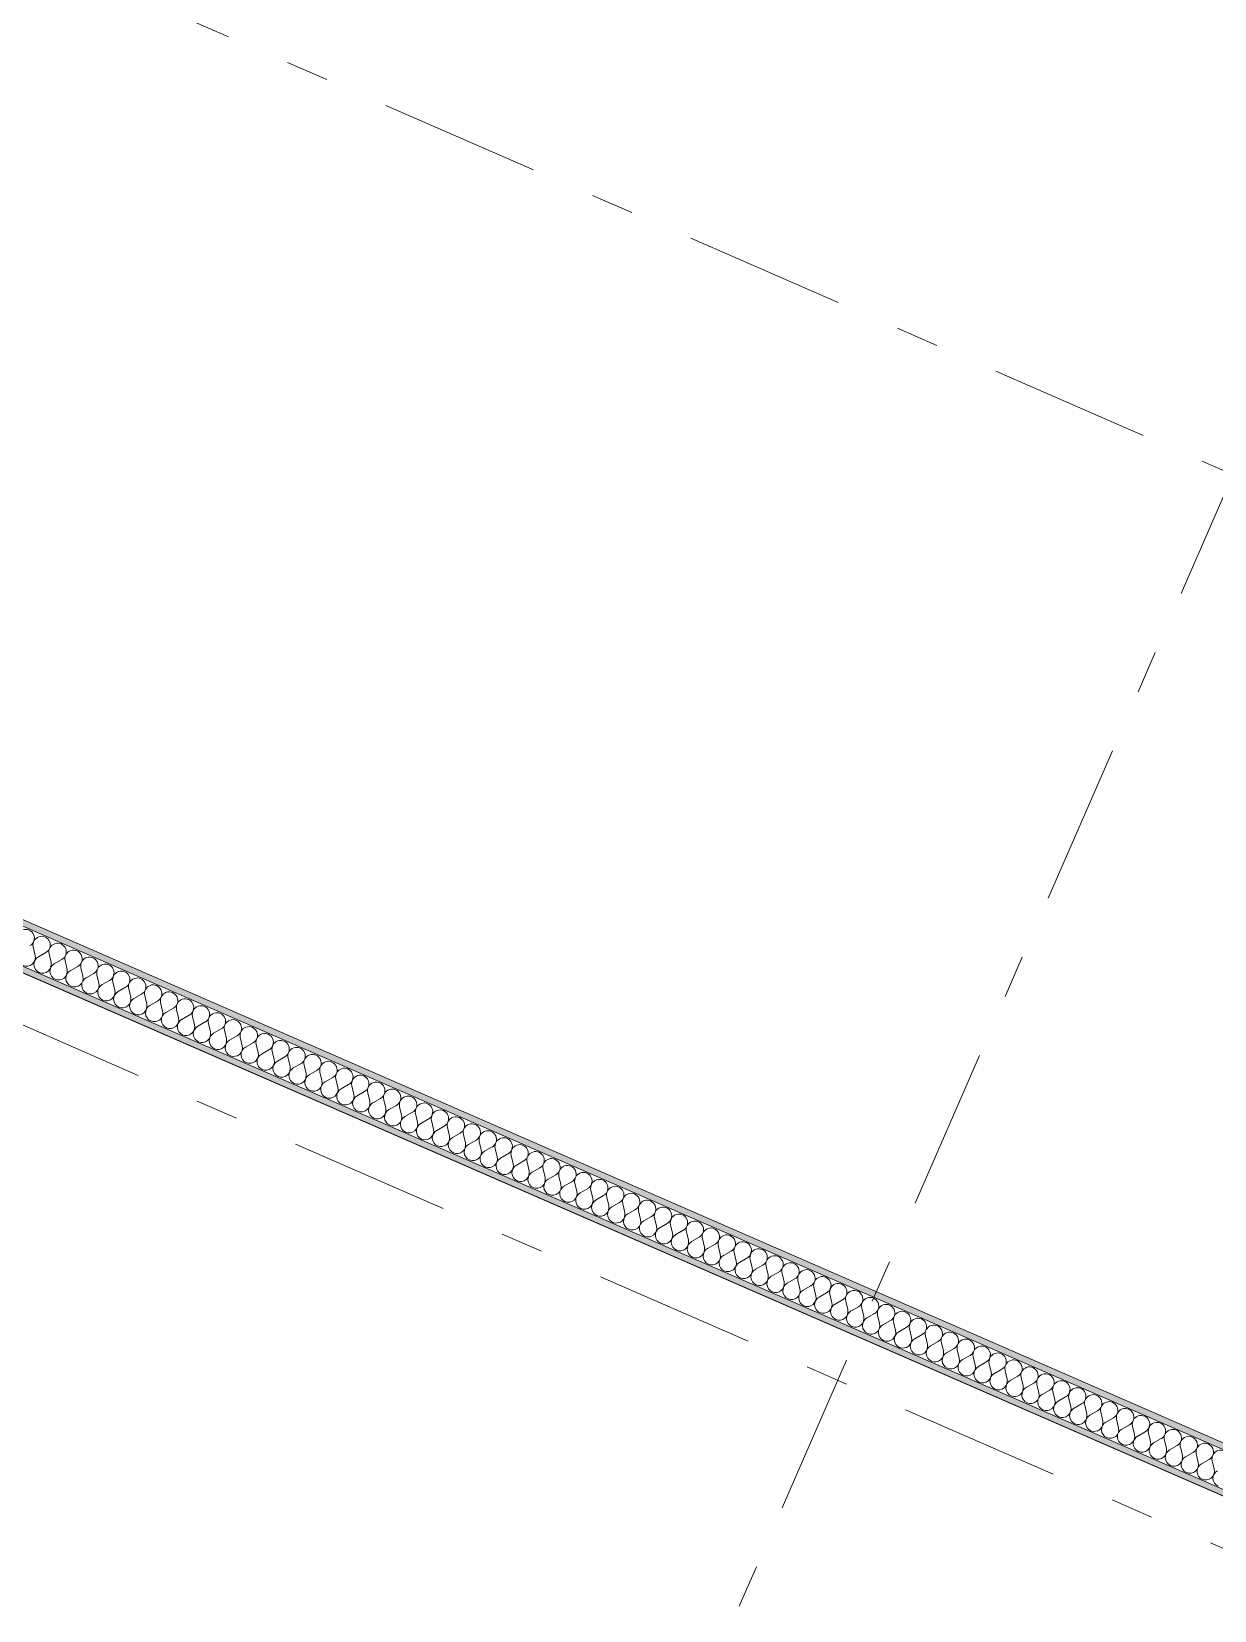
# Model space of a CAD drawing. Header units: millimetres. Extents: x -50172 to 90294, y -72116 to 25069.
# Drawn here: x 16379 to 20268, y 781 to 5974 of the extents above; entities that cross this region are included whole.
import ezdxf
from ezdxf.enums import TextEntityAlignment as Align

# ---------------------------------------------------------------- set-up
doc = ezdxf.new("R2010")
doc.units = ezdxf.units.MM
doc.header["$MEASUREMENT"] = 0
doc.linetypes.add('Double Dashed', pattern=[1093.611073, 529.166651, -211.666656, 141.111112, -211.666656])
for name, color, linetype in [('A-15-MG_Structural_Grid', 7, 'Continuous'), ('A-20-M_Roof', 7, 'Continuous'), ('A-25-M_Wall_Ext', 7, 'Continuous'), ('A-35-M_FFE-Zone', 7, 'Continuous')]:
    doc.layers.add(name, color=color, linetype=linetype)
for name, color, linetype, lineweight, true_color in [('A-15-MG_Structural_Grid_Pen_No__163', 7, 'Continuous', 0, 0x750077), ('A-25-M_Wall_Ext_Pen_No__107', 7, 'Continuous', 15, 0xa6a6a6), ('A-35-M_FFE-Zone_Pen_No__74', 7, 'Continuous', 20, 0x606060)]:
    doc.layers.add(name, color=color, linetype=linetype, lineweight=lineweight, true_color=true_color)
for name, color, linetype, lineweight in [('A-20-M_Roof_Pen_No__89', 8, 'Continuous', 20), ('A-25-M_Wall_Ext_Pen_No__1', 7, 'Continuous', 13), ('ArchiCAD Zone Stamps_Pen_No__9', 7, 'Continuous', 13)]:
    doc.layers.add(name, color=color, linetype=linetype, lineweight=lineweight)
doc.styles.add('GENERATED_STYLE_1', font='')
doc.styles.add('GENERATED_STYLE_3', font='')
doc.styles.add('GENERATED_STYLE_4', font='')
doc.styles.get('GENERATED_STYLE_1').set_extended_font_data('Arial', bold=True)
doc.styles.get('GENERATED_STYLE_3').set_extended_font_data('Arial')
doc.styles.get('GENERATED_STYLE_4').set_extended_font_data('Swis721 BT')

# ---------------------------------------------------------------- blocks, each defined once
blk = doc.blocks.new('Hub Roof Balance_INB 4252_3_2', base_point=(20533.1, -1481.6))
at = {"layer": 'A-35-M_FFE-Zone_Pen_No__74', "linetype": 'Continuous'}
blk.add_line((24510.1, -679.9), (16347, 2879.6), dxfattribs=at)
at = {"layer": 'ArchiCAD Zone Stamps_Pen_No__9'}
for tag, height, style, p in [('ROOM_NAME', 250, 'GENERATED_STYLE_1', (19639.2, 104.7)), ('zoneNameLine2', 250, 'GENERATED_STYLE_1', (19450.7, -327.5)), ('ROOM_NUMBER', 200, 'GENERATED_STYLE_3', (19262.3, -748.2)), ('measuredAreaCode', 200, 'GENERATED_STYLE_3', (19105.3, -1108.3)), ('DUMMY_649', 200, 'GENERATED_STYLE_3', (19412.7, -1242.3)), ('DUMMY_650', 200, 'GENERATED_STYLE_3', (19902, -1455.7)), ('DUMMY_651', 133.3, 'GENERATED_STYLE_3', (20181.3, -1562.3))]:
    blk.add_attdef(tag, text='', height=height, rotation=336.4404, dxfattribs=dict(at, style=style)).set_placement(p, align=Align.TOP_LEFT)
blk = doc.blocks.new('Slab_9_2', base_point=(21041.5, -9035))
at = {"layer": 'A-20-M_Roof_Pen_No__89', "linetype": 'Continuous', "flags": 128}
blk.add_lwpolyline([(21041.5, -9035), (24655.1, -743.1), (13434.4, 4149.7), (9819.1, -4141.5)], close=True, dxfattribs=at)
blk = doc.blocks.new('*X97')
at = {"layer": 'A-25-M_Wall_Ext_Pen_No__107', "linetype": 'Continuous'}
for p, q in [((16384.4, 2963.1), (16391, 2935.3)), ((16426.3, 2944.8), (16401.4, 2930.7)), ((16436.8, 2940.2), (16443.3, 2912.4)), ((16478.7, 2921.9), (16453.8, 2907.8)), ((16489.1, 2917.4), (16495.7, 2889.6)), ((16531, 2899.1), (16506.2, 2885)), ((16541.5, 2894.5), (16548.1, 2866.7)), ((16583.4, 2876.3), (16558.6, 2862.2)), ((16593.9, 2871.7), (16600.5, 2843.9)), ((16635.8, 2853.4), (16611, 2839.3)), ((16646.3, 2848.9), (16652.9, 2821.1)), ((16688.2, 2830.6), (16663.3, 2816.5)), ((16698.7, 2826), (16705.2, 2798.2)), ((16740.6, 2807.7), (16715.7, 2793.6)), ((16751, 2803.2), (16757.6, 2775.4)), ((16792.9, 2784.9), (16768.1, 2770.8)), ((16803.4, 2780.3), (16810, 2752.5)), ((16845.3, 2762.1), (16820.5, 2748)), ((16855.8, 2757.5), (16862.4, 2729.7)), ((16897.7, 2739.2), (16872.9, 2725.1)), ((16908.2, 2734.7), (16914.8, 2706.9)), ((16950.1, 2716.4), (16925.2, 2702.3)), ((16960.6, 2711.8), (16967.1, 2684)), ((17002.5, 2693.5), (16977.6, 2679.4)), ((17012.9, 2689), (17019.5, 2661.2)), ((17054.8, 2670.7), (17030, 2656.6)), ((17065.3, 2666.1), (17071.9, 2638.3)), ((17107.2, 2647.9), (17082.4, 2633.8)), ((17117.7, 2643.3), (17124.3, 2615.5)), ((17159.6, 2625), (17134.7, 2610.9)), ((17170.1, 2620.5), (17176.7, 2592.6)), ((17212, 2602.2), (17187.1, 2588.1)), ((17222.5, 2597.6), (17229, 2569.8)), ((17264.4, 2579.3), (17239.5, 2565.2)), ((17274.8, 2574.8), (17281.4, 2547)), ((17316.7, 2556.5), (17291.9, 2542.4)), ((17327.2, 2551.9), (17333.8, 2524.1)), ((17369.1, 2533.7), (17344.3, 2519.6)), ((17379.6, 2529.1), (17386.2, 2501.3)), ((17421.5, 2510.8), (17396.6, 2496.7)), ((17432, 2506.3), (17438.6, 2478.4)), ((17473.9, 2488), (17449, 2473.9)), ((17484.4, 2483.4), (17490.9, 2455.6)), ((17526.3, 2465.1), (17501.4, 2451)), ((17536.7, 2460.6), (17543.3, 2432.8)), ((17578.6, 2442.3), (17553.8, 2428.2)), ((17589.1, 2437.7), (17595.7, 2409.9)), ((17631, 2419.5), (17606.2, 2405.4)), ((17641.5, 2414.9), (17648.1, 2387.1)), ((17683.4, 2396.6), (17658.5, 2382.5)), ((17693.9, 2392.1), (17700.4, 2364.2)), ((17735.8, 2373.8), (17710.9, 2359.7)), ((17746.3, 2369.2), (17752.8, 2341.4)), ((17788.2, 2350.9), (17763.3, 2336.8)), ((17798.6, 2346.4), (17805.2, 2318.6)), ((17840.5, 2328.1), (17815.7, 2314)), ((17851, 2323.5), (17857.6, 2295.7)), ((17892.9, 2305.3), (17868.1, 2291.2)), ((17903.4, 2300.7), (17910, 2272.9)), ((17945.3, 2282.4), (17920.4, 2268.3)), ((17955.8, 2277.8), (17962.3, 2250)), ((17997.7, 2259.6), (17972.8, 2245.5)), ((18008.1, 2255), (18014.7, 2227.2)), ((18050.1, 2236.7), (18025.2, 2222.6)), ((18060.5, 2232.2), (18067.1, 2204.4)), ((18102.4, 2213.9), (18077.6, 2199.8)), ((18112.9, 2209.3), (18119.5, 2181.5)), ((18154.8, 2191.1), (18130, 2177)), ((18165.3, 2186.5), (18171.9, 2158.7)), ((18207.2, 2168.2), (18182.3, 2154.1)), ((18217.7, 2163.6), (18224.2, 2135.8)), ((18259.6, 2145.4), (18234.7, 2131.3)), ((18270, 2140.8), (18276.6, 2113)), ((18312, 2122.5), (18287.1, 2108.4)), ((18322.4, 2118), (18329, 2090.2)), ((18364.3, 2099.7), (18339.5, 2085.6)), ((18374.8, 2095.1), (18381.4, 2067.3)), ((18416.7, 2076.9), (18391.9, 2062.8)), ((18427.2, 2072.3), (18433.8, 2044.5)), ((18469.1, 2054), (18444.2, 2039.9)), ((18479.6, 2049.4), (18486.1, 2021.6)), ((18521.5, 2031.2), (18496.6, 2017.1)), ((18531.9, 2026.6), (18538.5, 1998.8)), ((18573.8, 2008.3), (18549, 1994.2)), ((18584.3, 2003.8), (18590.9, 1976)), ((18626.2, 1985.5), (18601.4, 1971.4)), ((18636.7, 1980.9), (18643.3, 1953.1)), ((18678.6, 1962.7), (18653.8, 1948.6)), ((18689.1, 1958.1), (18695.7, 1930.3)), ((18731, 1939.8), (18706.1, 1925.7)), ((18741.5, 1935.2), (18748, 1907.4)), ((18783.4, 1917), (18758.5, 1902.9)), ((18793.8, 1912.4), (18800.4, 1884.6)), ((18835.7, 1894.1), (18810.9, 1880)), ((18846.2, 1889.6), (18852.8, 1861.8)), ((18888.1, 1871.3), (18863.3, 1857.2)), ((18898.6, 1866.7), (18905.2, 1838.9)), ((18940.5, 1848.5), (18915.7, 1834.4)), ((18951, 1843.9), (18957.6, 1816.1)), ((18992.9, 1825.6), (18968, 1811.5)), ((19003.4, 1821), (19009.9, 1793.2)), ((19045.3, 1802.8), (19020.4, 1788.7)), ((19055.7, 1798.2), (19062.3, 1770.4)), ((19097.6, 1779.9), (19072.8, 1765.8)), ((19108.1, 1775.4), (19114.7, 1747.6)), ((19150, 1757.1), (19125.2, 1743)), ((19160.5, 1752.5), (19167.1, 1724.7)), ((19202.4, 1734.2), (19177.6, 1720.1)), ((19212.9, 1729.7), (19219.5, 1701.9)), ((19254.8, 1711.4), (19229.9, 1697.3)), ((19265.3, 1706.8), (19271.8, 1679)), ((19307.2, 1688.6), (19282.3, 1674.5)), ((19317.6, 1684), (19324.2, 1656.2)), ((19359.5, 1665.7), (19334.7, 1651.6)), ((19370, 1661.2), (19376.6, 1633.4)), ((19411.9, 1642.9), (19387.1, 1628.8)), ((19422.4, 1638.3), (19429, 1610.5)), ((19464.3, 1620), (19439.5, 1605.9)), ((19474.8, 1615.5), (19481.4, 1587.7)), ((19516.7, 1597.2), (19491.8, 1583.1)), ((19527.2, 1592.6), (19533.7, 1564.8)), ((19569.1, 1574.4), (19544.2, 1560.3)), ((19579.5, 1569.8), (19586.1, 1542)), ((19621.4, 1551.5), (19596.6, 1537.4)), ((19631.9, 1547), (19638.5, 1519.2)), ((19673.8, 1528.7), (19649, 1514.6)), ((19684.3, 1524.1), (19690.9, 1496.3)), ((19726.2, 1505.8), (19701.4, 1491.7)), ((19736.7, 1501.3), (19743.3, 1473.5)), ((19778.6, 1483), (19753.7, 1468.9)), ((19789.1, 1478.4), (19795.6, 1450.6)), ((19831, 1460.2), (19806.1, 1446.1)), ((19841.4, 1455.6), (19848, 1427.8)), ((19883.3, 1437.3), (19858.5, 1423.2)), ((19893.8, 1432.8), (19900.4, 1405)), ((19935.7, 1414.5), (19910.9, 1400.4)), ((19946.2, 1409.9), (19952.8, 1382.1)), ((19988.1, 1391.6), (19963.2, 1377.5)), ((19998.6, 1387.1), (20005.2, 1359.3)), ((20040.5, 1368.8), (20015.6, 1354.7)), ((20051, 1364.2), (20057.5, 1336.4)), ((20092.9, 1346), (20068, 1331.9)), ((20103.3, 1341.4), (20109.9, 1313.6)), ((20145.2, 1323.1), (20120.4, 1309)), ((20155.7, 1318.6), (20162.3, 1290.8)), ((20197.6, 1300.3), (20172.8, 1286.2)), ((20208.1, 1295.7), (20214.7, 1267.9)), ((20250, 1277.4), (20225.1, 1263.3)), ((20260.5, 1272.9), (20267.1, 1245.1))]:
    blk.add_line(p, q, dxfattribs=at)
for centre, start, end in [((16359.8, 2992.5), 299.5703, 193.3101), ((16412.2, 2969.6), 299.5703, 193.3101), ((16464.6, 2946.8), 299.5703, 193.3101), ((16363.2, 2928.7), 246.4402, 13.3101), ((16415.5, 2905.8), 119.5703, 246.4402), ((16415.5, 2905.8), 246.4402, 13.3101), ((16516.9, 2924), 299.5703, 193.3101), ((16569.3, 2901.1), 299.5703, 193.3101), ((16467.9, 2883), 119.5703, 246.4402), ((16467.9, 2883), 246.4402, 13.3101), ((16520.3, 2860.2), 119.5703, 246.4402), ((16520.3, 2860.2), 246.4402, 13.3101), ((16572.7, 2837.3), 119.5703, 246.4402), ((16621.7, 2878.3), 299.5703, 193.3101), ((16674.1, 2855.4), 299.5703, 193.3101), ((16726.5, 2832.6), 299.5703, 193.3101), ((16572.7, 2837.3), 246.4402, 13.3101), ((16625.1, 2814.5), 119.5703, 246.4402), ((16625.1, 2814.5), 246.4402, 13.3101), ((16677.4, 2791.6), 119.5703, 246.4402), ((16778.8, 2809.8), 299.5703, 193.3101), ((16831.2, 2786.9), 299.5703, 193.3101), ((16677.4, 2791.6), 246.4402, 13.3101), ((16729.8, 2768.8), 119.5703, 246.4402), ((16729.8, 2768.8), 246.4402, 13.3101), ((16782.2, 2746), 119.5703, 246.4402), ((16782.2, 2746), 246.4402, 13.3101), ((16883.6, 2764.1), 299.5703, 193.3101), ((16936, 2741.2), 299.5703, 193.3101), ((16834.6, 2723.1), 119.5703, 246.4402), ((16834.6, 2723.1), 246.4402, 13.3101), ((16887, 2700.3), 119.5703, 246.4402), ((16887, 2700.3), 246.4402, 13.3101), ((16939.3, 2677.4), 119.5703, 246.4402), ((16988.4, 2718.4), 299.5703, 193.3101), ((17040.7, 2695.6), 299.5703, 193.3101), ((17093.1, 2672.7), 299.5703, 193.3101), ((16939.3, 2677.4), 246.4402, 13.3101), ((16991.7, 2654.6), 119.5703, 246.4402), ((16991.7, 2654.6), 246.4402, 13.3101), ((17044.1, 2631.8), 119.5703, 246.4402), ((17145.5, 2649.9), 299.5703, 193.3101), ((17197.9, 2627), 299.5703, 193.3101), ((17044.1, 2631.8), 246.4402, 13.3101), ((17096.5, 2608.9), 119.5703, 246.4402), ((17096.5, 2608.9), 246.4402, 13.3101), ((17148.8, 2586.1), 119.5703, 246.4402), ((17250.3, 2604.2), 299.5703, 193.3101), ((17302.6, 2581.4), 299.5703, 193.3101), ((17148.8, 2586.1), 246.4402, 13.3101), ((17201.2, 2563.2), 119.5703, 246.4402), ((17201.2, 2563.2), 246.4402, 13.3101), ((17253.6, 2540.4), 119.5703, 246.4402), ((17253.6, 2540.4), 246.4402, 13.3101), ((17355, 2558.5), 299.5703, 193.3101), ((17407.4, 2535.7), 299.5703, 193.3101), ((17306, 2517.6), 119.5703, 246.4402), ((17306, 2517.6), 246.4402, 13.3101), ((17358.4, 2494.7), 119.5703, 246.4402), ((17358.4, 2494.7), 246.4402, 13.3101), ((17410.7, 2471.9), 119.5703, 246.4402), ((17459.8, 2512.8), 299.5703, 193.3101), ((17512.2, 2490), 299.5703, 193.3101), ((17564.5, 2467.1), 299.5703, 193.3101), ((17410.7, 2471.9), 246.4402, 13.3101), ((17463.1, 2449), 119.5703, 246.4402), ((17463.1, 2449), 246.4402, 13.3101), ((17515.5, 2426.2), 119.5703, 246.4402), ((17616.9, 2444.3), 299.5703, 193.3101), ((17669.3, 2421.5), 299.5703, 193.3101), ((17515.5, 2426.2), 246.4402, 13.3101), ((17567.9, 2403.3), 119.5703, 246.4402), ((17567.9, 2403.3), 246.4402, 13.3101), ((17620.3, 2380.5), 119.5703, 246.4402), ((17721.7, 2398.6), 299.5703, 193.3101), ((17774.1, 2375.8), 299.5703, 193.3101), ((17620.3, 2380.5), 246.4402, 13.3101), ((17672.6, 2357.7), 119.5703, 246.4402), ((17672.6, 2357.7), 246.4402, 13.3101), ((17725, 2334.8), 119.5703, 246.4402), ((17725, 2334.8), 246.4402, 13.3101), ((17777.4, 2312), 119.5703, 246.4402), ((17826.4, 2352.9), 299.5703, 193.3101), ((17878.8, 2330.1), 299.5703, 193.3101), ((17777.4, 2312), 246.4402, 13.3101), ((17829.8, 2289.1), 119.5703, 246.4402), ((17829.8, 2289.1), 246.4402, 13.3101), ((17882.2, 2266.3), 119.5703, 246.4402), ((17931.2, 2307.3), 299.5703, 193.3101), ((17983.6, 2284.4), 299.5703, 193.3101), ((18036, 2261.6), 299.5703, 193.3101), ((17882.2, 2266.3), 246.4402, 13.3101), ((17934.5, 2243.5), 119.5703, 246.4402), ((17934.5, 2243.5), 246.4402, 13.3101), ((17986.9, 2220.6), 119.5703, 246.4402), ((18088.3, 2238.7), 299.5703, 193.3101), ((18140.7, 2215.9), 299.5703, 193.3101), ((17986.9, 2220.6), 246.4402, 13.3101), ((18039.3, 2197.8), 119.5703, 246.4402), ((18039.3, 2197.8), 246.4402, 13.3101), ((18091.7, 2174.9), 119.5703, 246.4402), ((18091.7, 2174.9), 246.4402, 13.3101), ((18193.1, 2193.1), 299.5703, 193.3101), ((18245.5, 2170.2), 299.5703, 193.3101), ((18144.1, 2152.1), 119.5703, 246.4402), ((18144.1, 2152.1), 246.4402, 13.3101), ((18196.4, 2129.3), 119.5703, 246.4402), ((18196.4, 2129.3), 246.4402, 13.3101), ((18248.8, 2106.4), 119.5703, 246.4402), ((18297.9, 2147.4), 299.5703, 193.3101), ((18350.2, 2124.5), 299.5703, 193.3101), ((18402.6, 2101.7), 299.5703, 193.3101), ((18248.8, 2106.4), 246.4402, 13.3101), ((18301.2, 2083.6), 119.5703, 246.4402), ((18301.2, 2083.6), 246.4402, 13.3101), ((18353.6, 2060.7), 119.5703, 246.4402), ((18455, 2078.9), 299.5703, 193.3101), ((18507.4, 2056), 299.5703, 193.3101), ((18353.6, 2060.7), 246.4402, 13.3101), ((18406, 2037.9), 119.5703, 246.4402), ((18406, 2037.9), 246.4402, 13.3101), ((18458.3, 2015.1), 119.5703, 246.4402), ((18559.7, 2033.2), 299.5703, 193.3101), ((18612.1, 2010.3), 299.5703, 193.3101), ((18458.3, 2015.1), 246.4402, 13.3101), ((18510.7, 1992.2), 119.5703, 246.4402), ((18510.7, 1992.2), 246.4402, 13.3101), ((18563.1, 1969.4), 119.5703, 246.4402), ((18563.1, 1969.4), 246.4402, 13.3101), ((18664.5, 1987.5), 299.5703, 193.3101), ((18716.9, 1964.7), 299.5703, 193.3101), ((18615.5, 1946.5), 119.5703, 246.4402), ((18615.5, 1946.5), 246.4402, 13.3101), ((18667.9, 1923.7), 119.5703, 246.4402), ((18667.9, 1923.7), 246.4402, 13.3101), ((18720.2, 1900.9), 119.5703, 246.4402), ((18769.3, 1941.8), 299.5703, 193.3101), ((18821.6, 1919), 299.5703, 193.3101), ((18874, 1896.1), 299.5703, 193.3101), ((18720.2, 1900.9), 246.4402, 13.3101), ((18772.6, 1878), 119.5703, 246.4402), ((18772.6, 1878), 246.4402, 13.3101), ((18825, 1855.2), 119.5703, 246.4402), ((18926.4, 1873.3), 299.5703, 193.3101), ((18978.8, 1850.5), 299.5703, 193.3101), ((18825, 1855.2), 246.4402, 13.3101), ((18877.4, 1832.3), 119.5703, 246.4402), ((18877.4, 1832.3), 246.4402, 13.3101), ((18929.8, 1809.5), 119.5703, 246.4402), ((19031.2, 1827.6), 299.5703, 193.3101), ((19083.5, 1804.8), 299.5703, 193.3101), ((18929.8, 1809.5), 246.4402, 13.3101), ((18982.1, 1786.7), 119.5703, 246.4402), ((18982.1, 1786.7), 246.4402, 13.3101), ((19034.5, 1763.8), 119.5703, 246.4402), ((19034.5, 1763.8), 246.4402, 13.3101), ((19086.9, 1741), 119.5703, 246.4402), ((19135.9, 1781.9), 299.5703, 193.3101), ((19188.3, 1759.1), 299.5703, 193.3101), ((19086.9, 1741), 246.4402, 13.3101), ((19139.3, 1718.1), 119.5703, 246.4402), ((19139.3, 1718.1), 246.4402, 13.3101), ((19191.7, 1695.3), 119.5703, 246.4402), ((19240.7, 1736.3), 299.5703, 193.3101), ((19293.1, 1713.4), 299.5703, 193.3101), ((19345.4, 1690.6), 299.5703, 193.3101), ((19191.7, 1695.3), 246.4402, 13.3101), ((19244, 1672.5), 119.5703, 246.4402), ((19244, 1672.5), 246.4402, 13.3101), ((19296.4, 1649.6), 119.5703, 246.4402), ((19397.8, 1667.7), 299.5703, 193.3101), ((19450.2, 1644.9), 299.5703, 193.3101), ((19296.4, 1649.6), 246.4402, 13.3101), ((19348.8, 1626.8), 119.5703, 246.4402), ((19348.8, 1626.8), 246.4402, 13.3101), ((19401.2, 1603.9), 119.5703, 246.4402), ((19401.2, 1603.9), 246.4402, 13.3101), ((19502.6, 1622.1), 299.5703, 193.3101), ((19555, 1599.2), 299.5703, 193.3101), ((19453.6, 1581.1), 119.5703, 246.4402), ((19453.6, 1581.1), 246.4402, 13.3101), ((19505.9, 1558.3), 119.5703, 246.4402), ((19505.9, 1558.3), 246.4402, 13.3101), ((19558.3, 1535.4), 119.5703, 246.4402), ((19607.3, 1576.4), 299.5703, 193.3101), ((19659.7, 1553.5), 299.5703, 193.3101), ((19712.1, 1530.7), 299.5703, 193.3101), ((19558.3, 1535.4), 246.4402, 13.3101), ((19610.7, 1512.6), 119.5703, 246.4402), ((19610.7, 1512.6), 246.4402, 13.3101), ((19663.1, 1489.7), 119.5703, 246.4402), ((19764.5, 1507.9), 299.5703, 193.3101), ((19816.9, 1485), 299.5703, 193.3101), ((19663.1, 1489.7), 246.4402, 13.3101), ((19715.5, 1466.9), 119.5703, 246.4402), ((19715.5, 1466.9), 246.4402, 13.3101), ((19767.8, 1444.1), 119.5703, 246.4402), ((19869.2, 1462.2), 299.5703, 193.3101), ((19921.6, 1439.3), 299.5703, 193.3101), ((19767.8, 1444.1), 246.4402, 13.3101), ((19820.2, 1421.2), 119.5703, 246.4402), ((19820.2, 1421.2), 246.4402, 13.3101), ((19872.6, 1398.4), 119.5703, 246.4402), ((19872.6, 1398.4), 246.4402, 13.3101), ((19974, 1416.5), 299.5703, 193.3101), ((20026.4, 1393.7), 299.5703, 193.3101), ((19925, 1375.5), 119.5703, 246.4402), ((19925, 1375.5), 246.4402, 13.3101), ((19977.3, 1352.7), 119.5703, 246.4402), ((19977.3, 1352.7), 246.4402, 13.3101), ((20029.7, 1329.9), 119.5703, 246.4402), ((20078.8, 1370.8), 299.5703, 193.3101), ((20131.1, 1348), 299.5703, 193.3101), ((20183.5, 1325.1), 299.5703, 193.3101), ((20029.7, 1329.9), 246.4402, 13.3101), ((20082.1, 1307), 119.5703, 246.4402), ((20082.1, 1307), 246.4402, 13.3101), ((20134.5, 1284.2), 119.5703, 246.4402), ((20235.9, 1302.3), 299.5703, 193.3101), ((20288.3, 1279.5), 299.5703, 193.3101), ((20134.5, 1284.2), 246.4402, 13.3101), ((20186.9, 1261.3), 119.5703, 246.4402), ((20186.9, 1261.3), 246.4402, 13.3101), ((20239.2, 1238.5), 119.5703, 246.4402), ((20239.2, 1238.5), 246.4402, 13.3101), ((20291.6, 1215.7), 119.5703, 246.4402)]:
    blk.add_arc(centre, 28.6, start, end, dxfattribs=at)
blk = doc.blocks.new('Wall_9_2', base_point=(24720.8, -597.2))
at = {"layer": 'A-25-M_Wall_Ext_Pen_No__107', "linetype": 'Continuous'}
for points in [[(24720.8, -597.2), (13351.7, 4360.3), (13362.1, 4333.9), (24694.4, -607.6)], [(13434.4, 4149.7), (24510.1, -680), (24536.5, -669.6), (13424.1, 4176)]]:
    blk.add_hatch(color=256, dxfattribs=at).paths.add_polyline_path(points)
at = {"layer": 'A-25-M_Wall_Ext_Pen_No__1', "linetype": 'Continuous'}
for p, q in [((24694.4, -607.6), (13362.1, 4333.9)), ((13424.1, 4176), (24536.5, -669.6))]:
    blk.add_line(p, q, dxfattribs=at)
at = {"layer": 'A-25-M_Wall_Ext_Pen_No__1', "linetype": 'Continuous', "flags": 128}
for points in [[(24720.8, -597.2), (13351.7, 4360.3)], [(13434.4, 4149.7), (24510.1, -680)]]:
    blk.add_lwpolyline(points, dxfattribs=at)
at = {"layer": 'A-25-M_Wall_Ext', "color": 250, "lineweight": 50, "true_color": 0x2a2a2a}
blk.add_blockref('*X97', (0, 0), dxfattribs=at)
blk = doc.blocks.new('Standard grid marker')
at = {"layer": 'A-15-MG_Structural_Grid_Pen_No__163', "linetype": 'Double Dashed'}
blk.add_line((1000, 0), (29726, 0), dxfattribs=at)
at = {"layer": 'A-15-MG_Structural_Grid_Pen_No__163', "style": 'GENERATED_STYLE_4'}
for tag, p in [('AC_MarkerText_1_0', (-500, 41.2)), ('AC_MarkerText_1_1', (31226, 41.2))]:
    blk.add_attdef(tag, text='', height=350, rotation=90, dxfattribs=at).set_placement(p, align=Align.MIDDLE_CENTER)
blk = doc.blocks.new('Standard grid marker_3')
at = {"layer": 'A-15-MG_Structural_Grid_Pen_No__163', "linetype": 'Double Dashed'}
blk.add_line((1000, 0), (74254.8, 0), dxfattribs=at)
at = {"layer": 'A-15-MG_Structural_Grid_Pen_No__163', "style": 'GENERATED_STYLE_4'}
for tag, p in [('AC_MarkerText_1_0', (-500, 43.4)), ('AC_MarkerText_1_1', (75754.8, 43.4))]:
    blk.add_attdef(tag, text='', height=350, rotation=360, dxfattribs=at).set_placement(p, align=Align.MIDDLE_CENTER)

msp = doc.modelspace()

# ---------------------------------------------------------------- block references
at = {"layer": 'A-15-MG_Structural_Grid', "color": 8, "linetype": 'Continuous', "lineweight": 15, "zscale": 1000}
for name, p, rotation in [('Standard grid marker', (26014.6, 17557.1), 246.440411583993), ('Standard grid marker_3', (3595.3, 11813.5), 336.440411583993), ('Standard grid marker_3', (2296.2, 8834.4), 336.440411583993)]:
    msp.add_blockref(name, p, dxfattribs=dict(at, rotation=rotation))
at = {"layer": 'A-20-M_Roof', "color": 8, "linetype": 'Continuous', "lineweight": 20}
msp.add_blockref('Slab_9_2', (21041.5, -9035), dxfattribs=at)
at = {"layer": 'A-25-M_Wall_Ext', "color": 250, "lineweight": 50, "true_color": 0x2a2a2a}
msp.add_blockref('Wall_9_2', (24720.8, -597.2), dxfattribs=at)
at = {"layer": 'A-35-M_FFE-Zone', "linetype": 'Continuous'}
msp.add_blockref('Hub Roof Balance_INB 4252_3_2', (20533.1, -1481.6), dxfattribs=at)

doc.saveas('drawing.dxf')
